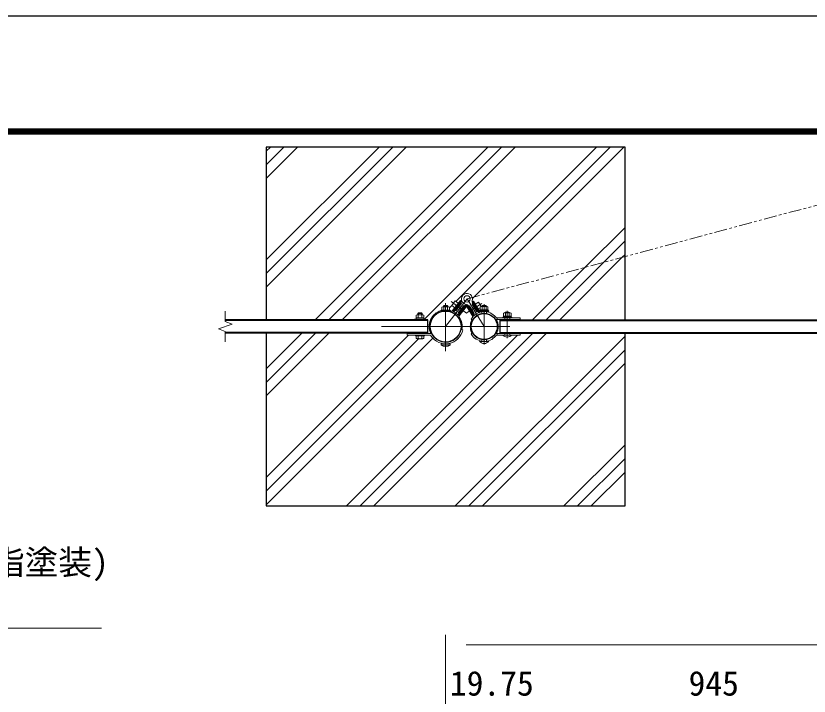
# Model space of a CAD drawing. Units: millimetres, scale not verified. Extents: x -4200 to 4200, y -2970 to 2970.
# Drawn here: x -1345 to 203, y 1643 to 2970 of the extents above; entities that cross this region are included whole.
import ezdxf
from ezdxf.enums import TextEntityAlignment as Align

# ---------------------------------------------------------------- set-up
doc = ezdxf.new("R2010")
doc.units = ezdxf.units.MM
doc.header["$LTSCALE"] = 10
doc.linetypes.add('USER1', pattern=[50.8, 31.75, -6.35, 6.35, -6.35])
doc.linetypes.add('USER2', pattern=[5, 2.5, -0.5, 0.5, -0.5, 0.5, -0.5])
for name, color, linetype, lineweight in [('0-1_D-STR-DIM', 7, 'Continuous', 13), ('0-2_D-BMK', 2, 'USER1', 13), ('0-3_D-STR4', 7, 'Continuous', 25), ('0-4_D-STR3', 3, 'Continuous', 13), ('0-5_D-STR1', 1, 'Continuous', 25), ('0-9_D-DCR-HCH', 7, 'Continuous', 13), ('0-B_D-STR-TXT', 7, 'Continuous', 13), ('0-D_D-TTL', 7, 'Continuous', 25)]:
    doc.layers.add(name, color=color, linetype=linetype, lineweight=lineweight)
doc.styles.add('ＭＳ ゴシック', font='')
doc.styles.get('ＭＳ ゴシック').set_extended_font_data('MS Gothic')

msp = doc.modelspace()

# ---------------------------------------------------------------- linework, layer by layer
at = {"layer": '0-1_D-STR-DIM'}
for p, q in [((-936.69, 2373.71), (-936.69, 2394.09)), ((-949.9, 2359.28), (-923.47, 2368.9)), ((-923.47, 2368.9), (-936.69, 2373.71)), ((-936.69, 2354.47), (-949.9, 2359.28)), ((-936.69, 2334.09), (-936.69, 2354.47)), ((-506.69, 1539.75), (-506.69, 1763.08)), ((-466.69, 1743.08), (1453.31, 1743.08))]:
    msp.add_line(p, q, dxfattribs=at)
at = {"layer": '0-2_D-BMK', "linetype": 'USER2'}
msp.add_line((-464.96, 2417.9), (457.06, 2664.96), dxfattribs=at)
at = {"layer": '0-2_D-BMK'}
for p, q in [((-506.69, 2364.09), (-464.96, 2417.9)), ((-431.54, 2364.09), (-464.96, 2417.9)), ((-506.69, 2409.62), (-506.69, 2316.07)), ((-506.69, 2323.5), (-506.69, 2402.18)), ((-466.17, 2389.99), (-495.62, 2412.83)), ((-466.53, 2390.09), (-436.09, 2408.99)), ((-431.54, 2328.82), (-431.54, 2407.5)), ((-386.39, 2341.22), (-386.39, 2394.9)), ((-381.69, 2364.09), (-631.69, 2364.09))]:
    msp.add_line(p, q, dxfattribs=at)
at = {"layer": '0-3_D-STR4'}
msp.add_line((-856.69, 2714.09), (-856.69, 2377.09), dxfattribs=at)
for points in [[(-156.69, 2377.09), (-156.69, 2714.09), (-856.69, 2714.09)], [(-856.69, 2351.09), (-856.69, 2014.09), (-156.69, 2014.09), (-156.69, 2351.09)]]:
    msp.add_lwpolyline(points, dxfattribs=at)
at = {"layer": '0-4_D-STR3'}
for p, q in [((-477.83, 2414.85), (-493.21, 2395.02)), ((-476.01, 2413.44), (-477.83, 2414.85)), ((-514.19, 2395.94), (-514.19, 2401.74)), ((-500.91, 2402.44), (-512.45, 2402.44)), ((-510.69, 2404.06), (-509.61, 2405.14)), ((-510.69, 2404.06), (-502.69, 2404.06)), ((-510.69, 2404.06), (-510.69, 2402.44)), ((-510.44, 2395.94), (-510.44, 2401.74)), ((-509.61, 2402.44), (-509.61, 2405.14)), ((-509.61, 2405.14), (-503.77, 2405.14)), ((-503.77, 2402.44), (-503.77, 2405.14)), ((-502.69, 2404.06), (-503.77, 2405.14)), ((-502.94, 2395.94), (-502.94, 2401.74)), ((-502.69, 2404.06), (-502.69, 2402.44)), ((-499.19, 2395.94), (-499.19, 2401.74)), ((-487.93, 2414.06), (-494.67, 2405.37)), ((-488.74, 2400.77), (-494.67, 2405.37)), ((-476.01, 2413.44), (-491.17, 2393.89)), ((-476.4, 2411.3), (-489.93, 2393.86)), ((-482, 2409.47), (-487.93, 2414.06)), ((-486.13, 2398.75), (-486.92, 2399.36)), ((-486.81, 2394.61), (-475.78, 2408.84)), ((-479.39, 2407.44), (-486.13, 2398.75)), ((-482.07, 2390.93), (-471.04, 2405.16)), ((-466.53, 2406.09), (-481.69, 2386.54)), ((-479.39, 2407.44), (-480.18, 2408.06)), ((-465.71, 2403.39), (-480.09, 2384.85)), ((-475.78, 2408.84), (-477.36, 2410.06)), ((-469.46, 2403.93), (-471.04, 2405.16)), ((-464.62, 2405.99), (-466.57, 2404.77)), ((-466.57, 2404.77), (-453.3, 2383.4)), ((-466.53, 2406.09), (-465.61, 2405.37)), ((-464.62, 2405.99), (-451.66, 2385.11)), ((-451.11, 2386.13), (-462.75, 2404.87)), ((-460.23, 2404.6), (-461.92, 2403.54)), ((-450.73, 2389.31), (-460.23, 2404.6)), ((-453.43, 2408.82), (-455.13, 2407.76)), ((-445.63, 2392.47), (-455.13, 2407.76)), ((-454.43, 2412.32), (-452.47, 2413.53)), ((-454.43, 2412.32), (-441.41, 2391.37)), ((-442.61, 2391.4), (-454.26, 2410.15)), ((-452.5, 2413.57), (-440.29, 2393.91)), ((-450.76, 2406.41), (-451.6, 2405.88)), ((-451.6, 2405.88), (-445.8, 2396.54)), ((-442.43, 2411.58), (-448.8, 2407.62)), ((-439.04, 2400.74), (-443, 2398.28)), ((-442.43, 2411.58), (-437.28, 2403.29)), ((-439.04, 2396.79), (-439.04, 2402.59)), ((-437.31, 2403.29), (-425.77, 2403.29)), ((-435.54, 2404.19), (-434.74, 2404.99)), ((-435.54, 2403.29), (-435.54, 2404.19)), ((-435.29, 2396.79), (-435.29, 2402.59)), ((-434.74, 2404.99), (-428.34, 2404.99)), ((-434.74, 2403.29), (-434.74, 2404.99)), ((-428.34, 2403.29), (-428.34, 2404.99)), ((-427.79, 2396.79), (-427.79, 2402.59)), ((-427.54, 2403.29), (-427.54, 2404.19)), ((-424.04, 2396.79), (-424.04, 2402.59)), ((-564.19, 2380.69), (-564.19, 2386.49)), ((-562.46, 2387.19), (-550.92, 2387.19)), ((-560.69, 2389.79), (-559.69, 2390.79)), ((-560.69, 2387.19), (-560.69, 2389.79)), ((-560.44, 2380.69), (-560.44, 2386.49)), ((-559.69, 2387.19), (-559.69, 2390.79)), ((-559.69, 2390.79), (-553.69, 2390.79)), ((-553.69, 2387.19), (-553.69, 2390.79)), ((-552.94, 2380.69), (-552.94, 2386.49)), ((-552.69, 2387.19), (-552.69, 2389.79)), ((-549.19, 2380.69), (-549.19, 2386.49)), ((-515.69, 2395.94), (-515.69, 2394.34)), ((-497.69, 2394.34), (-515.69, 2394.34)), ((-514.39, 2395.94), (-498.99, 2395.94)), ((-499.19, 2395.94), (-514.19, 2395.94)), ((-489.75, 2392.46), (-489.93, 2393.86)), ((-489.75, 2392.46), (-483.43, 2387.56)), ((-486.81, 2394.61), (-488.39, 2395.84)), ((-480.49, 2389.71), (-482.07, 2390.93)), ((-450.73, 2389.31), (-452.43, 2388.25)), ((-450.66, 2386.02), (-451.11, 2386.13)), ((-444.95, 2397.06), (-445.8, 2396.54)), ((-443.93, 2393.53), (-445.63, 2392.47)), ((-442.75, 2390.83), (-442.61, 2391.4)), ((-439.84, 2393.19), (-439.16, 2392.1)), ((-423.84, 2396.79), (-439.24, 2396.79)), ((-439.24, 2394.79), (-439.24, 2396.79)), ((-423.84, 2394.79), (-439.24, 2394.79)), ((-439.04, 2396.79), (-424.04, 2396.79)), ((-435.54, 2392.91), (-435.54, 2393.19)), ((-434.74, 2393.01), (-434.74, 2393.19)), ((-428.34, 2393.01), (-428.34, 2393.19)), ((-427.54, 2392.91), (-427.54, 2393.19)), ((-426.79, 2392.8), (-426.79, 2389.55)), ((-423.84, 2394.79), (-423.84, 2396.79)), ((-378.69, 2384.39), (-394.09, 2384.39)), ((-394.09, 2382.39), (-394.09, 2384.39)), ((-393.89, 2384.39), (-393.89, 2390.19)), ((-393.89, 2384.39), (-378.89, 2384.39)), ((-392.16, 2390.89), (-380.62, 2390.89)), ((-390.39, 2391.59), (-389.59, 2392.39)), ((-390.39, 2390.89), (-390.39, 2391.59)), ((-390.14, 2384.39), (-390.14, 2390.19)), ((-389.59, 2392.39), (-383.19, 2392.39)), ((-389.59, 2390.89), (-389.59, 2392.39)), ((-383.19, 2390.89), (-383.19, 2392.39)), ((-382.64, 2384.39), (-382.64, 2390.19)), ((-382.39, 2390.89), (-382.39, 2391.59)), ((-378.89, 2384.39), (-378.89, 2390.19)), ((-378.69, 2382.39), (-378.69, 2384.39)), ((-545.69, 2378.69), (-567.69, 2378.69)), ((-567.69, 2377.09), (-567.69, 2378.69)), ((-567.69, 2377.09), (-567.69, 2378.69)), ((-545.69, 2377.09), (-567.69, 2377.09)), ((-548.99, 2380.69), (-564.39, 2380.69)), ((-564.39, 2378.69), (-564.39, 2380.69)), ((-548.99, 2378.69), (-564.39, 2378.69)), ((-564.19, 2380.69), (-549.19, 2380.69)), ((-548.99, 2378.69), (-548.99, 2380.69)), ((-545.69, 2377.09), (-545.69, 2378.69)), ((-545.69, 2377.09), (-545.69, 2378.69)), ((-456.94, 2378.29), (-454.14, 2376.72)), ((-406.09, 2380.79), (-361.39, 2380.79)), ((-406.09, 2377.59), (-406.09, 2380.79)), ((-406.09, 2377.59), (-361.39, 2377.59)), ((-378.69, 2382.39), (-394.09, 2382.39)), ((-381.64, 2380.79), (-381.64, 2377.59)), ((-361.39, 2380.79), (-361.39, 2377.59)), ((-476.5, 2358.24), (-473.36, 2357.63)), ((-581.69, 2347.39), (-581.69, 2350.59)), ((-538.06, 2350.59), (-581.69, 2350.59)), ((-538.06, 2347.39), (-581.69, 2347.39)), ((-565.69, 2347.39), (-565.69, 2345.79)), ((-565.69, 2345.79), (-547.69, 2345.79)), ((-564.19, 2350.59), (-564.19, 2351.09)), ((-564.19, 2350.59), (-549.19, 2350.59)), ((-564.19, 2341.37), (-564.19, 2345.79)), ((-564.19, 2345.79), (-549.19, 2345.79)), ((-562.32, 2340.29), (-551.06, 2340.29)), ((-560.44, 2350.59), (-560.44, 2351.09)), ((-560.44, 2341.37), (-560.44, 2345.79)), ((-552.94, 2350.59), (-552.94, 2351.09)), ((-552.93, 2341.37), (-552.93, 2345.79)), ((-549.19, 2350.59), (-549.19, 2351.09)), ((-549.19, 2341.37), (-549.19, 2345.79)), ((-456.94, 2349.89), (-454.14, 2351.45)), ((-426.79, 2335.38), (-426.79, 2338.63)), ((-406.09, 2350.59), (-361.39, 2350.59)), ((-406.09, 2350.59), (-406.09, 2347.39)), ((-406.09, 2347.39), (-361.39, 2347.39)), ((-395.39, 2347.39), (-377.39, 2347.39)), ((-392.04, 2350.79), (-391.52, 2351.09)), ((-392.04, 2350.59), (-392.04, 2350.79)), ((-391.14, 2347.39), (-391.14, 2350.59)), ((-381.64, 2347.39), (-381.64, 2350.59)), ((-380.74, 2350.79), (-381.26, 2351.09)), ((-380.74, 2350.59), (-380.74, 2350.79)), ((-361.39, 2347.39), (-361.39, 2350.59)), ((-515.69, 2327.94), (-515.69, 2329.04)), ((-515.69, 2327.94), (-497.69, 2327.94)), ((-514.69, 2330.14), (-498.69, 2330.14)), ((-514.59, 2330.14), (-498.79, 2330.14)), ((-497.69, 2327.94), (-497.69, 2329.04)), ((-440.54, 2334.99), (-422.54, 2334.99)), ((-437.19, 2334.99), (-437.19, 2335.54)), ((-425.89, 2334.99), (-425.89, 2335.54))]:
    msp.add_line(p, q, dxfattribs=at)
for points in [[(-468.5, 2405.17), (-482.02, 2387.73), (-483.43, 2387.56)], [(-435.54, 2404.19), (-427.54, 2404.19), (-428.34, 2404.99)], [(-560.69, 2389.79), (-552.69, 2389.79), (-553.69, 2390.79)], [(-515.69, 2395.94), (-497.69, 2395.94), (-497.69, 2394.34)], [(-436.29, 2389.99), (-436.29, 2392.8), (-436.29, 2389.55)], [(-390.39, 2391.59), (-382.39, 2391.59), (-383.19, 2392.39)], [(-391.14, 2377.59), (-391.14, 2380.79), (-391.14, 2377.59)], [(-565.69, 2347.39), (-547.69, 2347.39), (-547.69, 2345.79)], [(-436.29, 2338.19), (-436.29, 2335.38), (-436.29, 2338.63)]]:
    msp.add_lwpolyline(points, dxfattribs=at)
for points in [[(-440.54, 2394.79), (-440.54, 2393.19), (-422.54, 2393.19), (-422.54, 2394.79)], [(-395.39, 2382.39), (-395.39, 2380.79), (-377.39, 2380.79), (-377.39, 2382.39)]]:
    msp.add_lwpolyline(points, close=True, dxfattribs=at)
for centre, radius in [((-464.96, 2417.9), 6.3), ((-431.29, 2364.09), 25.4)]:
    msp.add_circle(centre, radius, dxfattribs=at)
for centre, radius, start, end in [((-480.36, 2414.36), 5, 322.21032, 12.94508), ((-464.96, 2417.9), 10.8, 341.10578, 262.57528), ((-512.31, 2399.59), 2.85, 48.86505, 131.13495), ((-506.69, 2392.04), 10.39, 68.85295, 111.14705), ((-501.06, 2399.59), 2.85, 48.83491, 131.16509), ((-464.55, 2402.11), 5, 101.21846, 142.21032), ((-467, 2402.24), 5, 31.84053, 82.57528), ((-450.01, 2412.79), 5, 161.10578, 211.84053), ((-437.16, 2400.44), 2.85, 48.83491, 131.16509), ((-431.54, 2392.89), 10.39, 68.85295, 111.14705), ((-425.91, 2400.44), 2.85, 48.86505, 131.13495), ((-562.31, 2384.34), 2.85, 48.83491, 131.16509), ((-556.69, 2376.79), 10.39, 68.85295, 111.14705), ((-551.06, 2384.34), 2.85, 48.86505, 131.13495), ((-506.69, 2364.09), 32.25, 106.20469, 205.57012), ((-506.69, 2364.09), 30.25, 69.29432, 35.12633), ((-506.69, 2364.09), 32.25, 69.63976, 73.79531), ((-494.62, 2396.46), 4.3, 251.38744, 323.35115), ((-494.81, 2396.21), 2, 250.865, 323.35115), ((-478.34, 2383.84), 4.3, 141.0695, 213.03321), ((-478.53, 2383.59), 2, 141.0695, 213.55565), ((-431.54, 2364.09), 29.1, 38.03183, 150.7918), ((-431.54, 2364.09), 25.9, 38.03183, 150.7918), ((-392.01, 2388.04), 2.85, 48.83491, 131.16509), ((-386.39, 2380.49), 10.39, 68.85295, 111.14705), ((-380.76, 2388.04), 2.85, 48.86505, 131.13495), ((-506.69, 2364.09), 32.25, 349.04288, 34.78088), ((-431.29, 2364.09), 27.4, 151.0469, 208.9531), ((-406.09, 2383.99), 6.4, 218.03183, 270), ((-406.09, 2383.99), 3.2, 218.03183, 270), ((-431.29, 2364.09), 27.4, 330.0854, 29.9146), ((-506.69, 2364.09), 33.95, 212.38911, 349.04288), ((-506.69, 2364.09), 30.75, 212.38911, 349.04288), ((-562.32, 2342.45), 2.16, 210, 330), ((-556.69, 2347.36), 7.08, 237.93138, 302.06862), ((-551.06, 2342.45), 2.16, 210, 330), ((-538.06, 2344.19), 6.4, 32.38911, 90), ((-538.06, 2344.19), 3.2, 32.38911, 90), ((-431.54, 2364.09), 29.1, 209.2082, 321.96817), ((-431.54, 2364.09), 25.9, 209.2082, 321.96817), ((-406.09, 2344.19), 6.4, 90, 141.96817), ((-406.09, 2344.19), 3.2, 90, 141.96817), ((-386.39, 2355.51), 12.12, 222.07502, 317.92498), ((-389.21, 2344.44), 6.95, 106.90112, 113.9872), ((-389.21, 2344.44), 6.95, 66.0128, 73.09888), ((-383.56, 2344.39), 7, 106.71589, 113.81332), ((-383.56, 2344.39), 7, 66.18668, 73.28411), ((-514.59, 2329.04), 1.1, 90, 180), ((-506.69, 2342.21), 16.88, 237.77316, 302.22684), ((-498.79, 2329.04), 1.1, 0, 90), ((-431.54, 2343.11), 12.12, 222.07502, 317.92498)]:
    msp.add_arc(centre, radius, start, end, dxfattribs=at)
at = {"layer": '0-5_D-STR1'}
for p, q in [((-541.69, 2377.09), (-936.69, 2377.09)), ((-541.69, 2375.89), (-936.69, 2375.89)), ((-541.69, 2351.09), (-541.69, 2377.09)), ((-400.19, 2351.09), (-400.19, 2377.09)), ((-400.19, 2377.09), (431.81, 2377.09)), ((-400.19, 2375.89), (431.81, 2375.89)), ((-541.69, 2352.29), (-936.69, 2352.29)), ((-541.69, 2351.09), (-936.69, 2351.09)), ((-400.19, 2352.29), (431.81, 2352.29)), ((-400.19, 2351.09), (431.81, 2351.09))]:
    msp.add_line(p, q, dxfattribs=at)
for centre, radius in [((-506.69, 2364.09), 30.25), ((-431.29, 2364.09), 25.4)]:
    msp.add_circle(centre, radius, dxfattribs=at)
at = {"layer": '0-9_D-DCR-HCH'}
for p, q in [((-856.69, 2652.95), (-795.55, 2714.09)), ((-856.69, 2440.82), (-583.42, 2714.09)), ((-856.69, 2679.47), (-822.07, 2714.09)), ((-856.69, 2467.34), (-609.94, 2714.09)), ((-856.69, 2705.99), (-848.59, 2714.09)), ((-856.69, 2493.85), (-636.45, 2714.09)), ((-761.32, 2377.09), (-424.32, 2714.09)), ((-734.8, 2377.09), (-397.8, 2714.09)), ((-708.29, 2377.09), (-371.29, 2714.09)), ((-547.59, 2378.69), (-212.19, 2714.09)), ((-486.67, 2413.09), (-185.67, 2714.09)), ((-499.19, 2400.57), (-494.51, 2405.25)), ((-856.69, 2228.69), (-734.29, 2351.09)), ((-856.69, 2255.2), (-760.8, 2351.09)), ((-856.69, 2281.72), (-787.32, 2351.09)), ((-856.69, 2069.59), (-578.89, 2347.39)), ((-856.69, 2016.56), (-531.87, 2341.38)), ((-856.69, 2043.07), (-559.47, 2340.29)), ((-700.06, 2014.09), (-366.76, 2347.39)), ((-673.54, 2014.09), (-336.54, 2351.09)), ((-647.02, 2014.09), (-310.02, 2351.09)), ((-487.93, 2014.09), (-156.69, 2345.33)), ((-461.41, 2014.09), (-156.69, 2318.81)), ((-434.89, 2014.09), (-156.69, 2292.29)), ((-275.79, 2014.09), (-156.69, 2133.19)), ((-249.28, 2014.09), (-156.69, 2106.68)), ((-222.76, 2014.09), (-156.69, 2080.16))]:
    msp.add_line(p, q, dxfattribs=at)
for points in [[(-454.22, 2419.02), (-451.82, 2421.42), (-159.16, 2714.09)], [(-337.06, 2377.09), (-234.49, 2479.66), (-156.69, 2557.46)], [(-310.54, 2377.09), (-198.26, 2489.36), (-156.69, 2530.94)], [(-284.02, 2377.09), (-162.04, 2499.07), (-156.69, 2504.42)]]:
    msp.add_lwpolyline(points, dxfattribs=at)
at = {"layer": '0-B_D-STR-TXT'}
msp.add_lwpolyline([(-1178.24, 1776.11), (-1958.57, 1776.11), (-2362.54, 1446.54)], dxfattribs=at)
at = {"layer": '0-D_D-TTL', "color": 2}
msp.add_lwpolyline([(-4199.7, 2969.89), (4200.3, 2969.89), (4200.3, -2970.11), (-4199.7, -2970.11)], close=True, dxfattribs=at)
at = {"layer": '0-D_D-TTL'}
for points in [[(-3929.7, 2749.89), (3930.3, 2749.89), (3930.3, -2750.11), (-3929.7, -2750.11)], [(-3927.2, 2747.39), (3927.8, 2747.39), (3927.8, -2747.61), (-3927.2, -2747.61)], [(-3924.7, 2744.89), (3925.3, 2744.89), (3925.3, -2745.11), (-3924.7, -2745.11)], [(-3922.2, 2742.39), (3922.8, 2742.39), (3922.8, -2742.61), (-3922.2, -2742.61)], [(-3919.7, 2739.89), (3920.3, 2739.89), (3920.3, -2740.11), (-3919.7, -2740.11)]]:
    msp.add_lwpolyline(points, close=True, dxfattribs=at)

# ---------------------------------------------------------------- texts
at = {"layer": '0-1_D-STR-DIM', "style": 'ＭＳ ゴシック'}
for s, p in [('19.75', (-498.35, 1629.83)), ('945', (-32.66, 1629.83))]:
    msp.add_text(s, height=48.09, dxfattribs=at).set_placement(p, align=Align.BOTTOM_LEFT)
at = {"layer": '0-B_D-STR-TXT', "style": 'ＭＳ ゴシック'}
msp.add_text('メッシュパネル(樹脂塗装)', height=48.09, dxfattribs=at).set_placement((-1951.06, 1865.77), align=Align.BOTTOM_LEFT)

doc.saveas('drawing.dxf')
